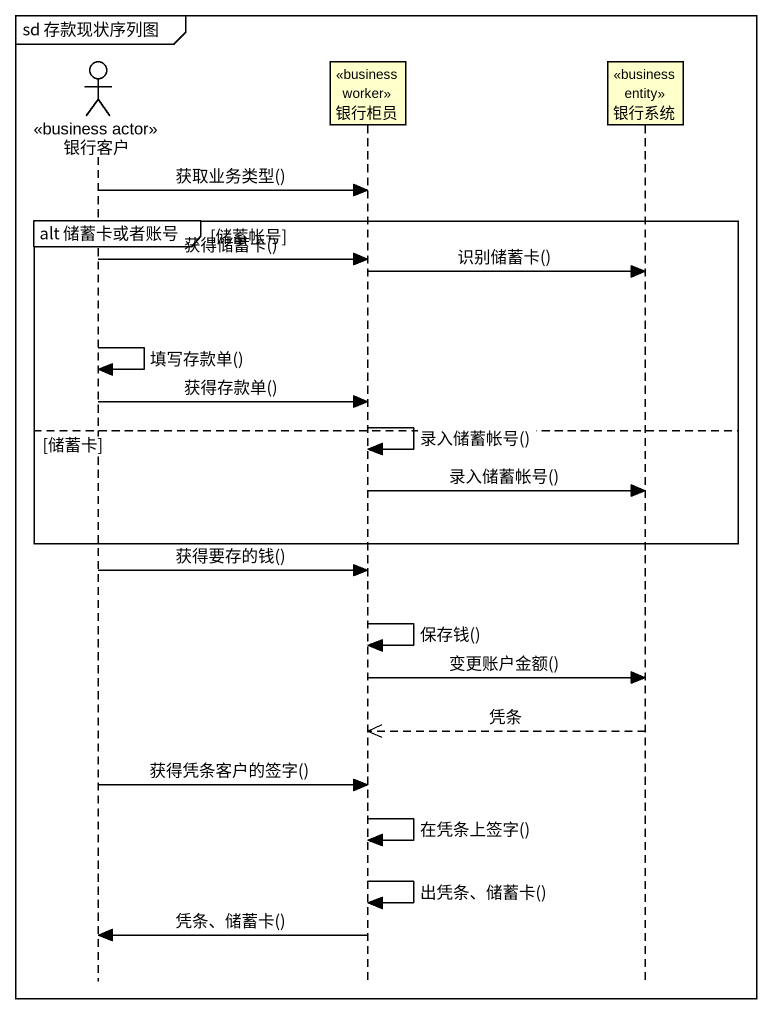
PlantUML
@startuml
mainframe sd 存款现状序列图
hide footbox
actor 银行客户 <<business actor>>
participant 银行柜员 <<business worker>>
participant 银行系统 <<business entity>>

银行客户 -> 银行柜员 : 获取业务类型()
group alt 储蓄卡或者账号 [储蓄帐号]
  银行客户 -> 银行柜员 : 获得储蓄卡()
  银行柜员 -> 银行系统 : 识别储蓄卡()
  银行客户 -> 银行客户 : 填写存款单()
  银行客户 -> 银行柜员 : 获得存款单()
  银行柜员 -> 银行柜员 : 录入储蓄帐号()
else 储蓄卡
  银行柜员 -> 银行系统 : 录入储蓄帐号()
end
银行客户 -> 银行柜员 : 获得要存的钱()
银行柜员 -> 银行柜员 : 保存钱()
银行柜员 -> 银行系统 : 变更账户金额()
银行系统 -->> 银行柜员 : 凭条
银行客户 -> 银行柜员 : 获得凭条客户的签字()
银行柜员 -> 银行柜员 : 在凭条上签字()
银行柜员 -> 银行柜员 : 出凭条、储蓄卡()
银行柜员 -> 银行客户 : 凭条、储蓄卡()
@enduml
